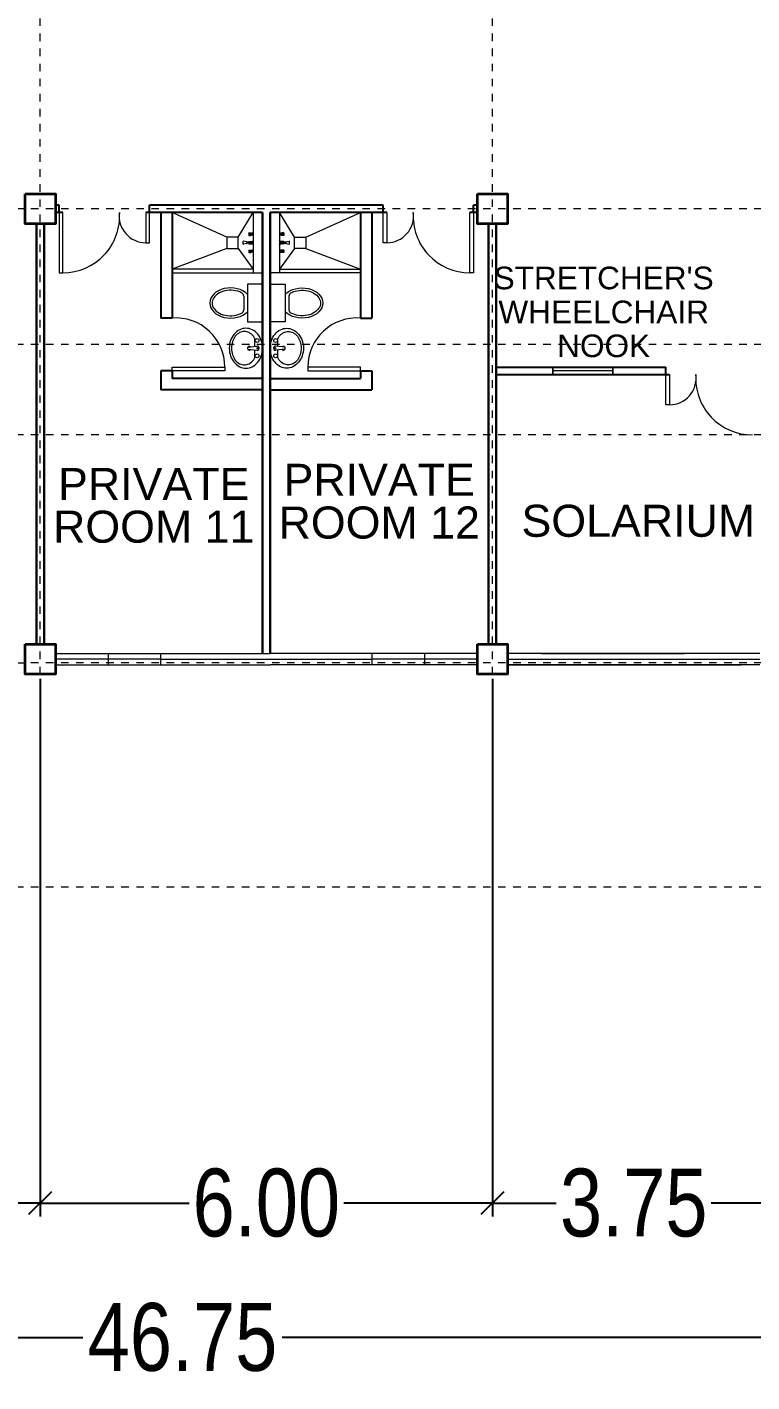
# Model space of a CAD drawing. Header units: millimetres. Extents: x 63005 to 126950, y 36019 to 74749.
# Drawn here: x 63088.5 to 63098.12, y 36118.8 to 36136.77 of the extents above; entities that cross this region are included whole.
import ezdxf

# ---------------------------------------------------------------- set-up
doc = ezdxf.new("R2010")
doc.units = ezdxf.units.MM
doc.header["$LTSCALE"] = 0.04
doc.linetypes.add('PHANTOM', pattern=[2.5, 1.25, -0.25, 0.25, -0.25, 0.25, -0.25])
doc.styles.get("Standard").update_dxf_attribs({"font": 'arial.ttf', "width": 0.8})
doc.styles.add('SWISSLT175', font='swissl.ttf', dxfattribs={"height": 0.175})
doc.dimstyles.new('dimension', dxfattribs={"dimtxt": 0.9, "dimasz": 0.3, "dimexe": 0.18, "dimexo": 0.0625, "dimgap": 0.09, "dimtad": 0, "dimzin": 0, "dimdsep": 46, "dimtxsty": 'Standard', "dimblk": 'OBLIQUE', "dimcen": 0.09, "dimclrd": 256, "dimclre": 256, "dimclrt": 256, "dimadec": 0, "dimazin": 0, "dimtfac": 1, "dimtofl": 0, "dimtmove": 0, "dimatfit": 3, "dimldrblk": 'OBLIQUE', "dimfxl": 1, "dimtolj": 1, "dimtzin": 0, "dimarcsym": 0})

# ---------------------------------------------------------------- blocks, each defined once
blk = doc.blocks.new('_Oblique')
at = {"color": 0, "linetype": 'ByBlock', "lineweight": -2}
blk.add_line((-0.5, -0.5), (0.5, 0.5), dxfattribs=at)
blk = doc.blocks.new('*D378')
at = {"lineweight": -2, "transparency": 16777216}
for p, q in [((63088.677, 36128.127), (63088.677, 36120.994)), ((63082.702, 36125.104), (63082.702, 36120.994)), ((63082.702, 36121.174), (63084.663, 36121.174)), ((63088.677, 36121.174), (63086.715, 36121.174))]:
    blk.add_line(p, q, dxfattribs=at)
at = {"layer": 'Defpoints', "color": 0, "linetype": 'ByBlock', "lineweight": 25, "transparency": 16777216}
for p in [(63088.677, 36128.189), (63082.702, 36125.166), (63088.677, 36121.174)]:
    blk.add_point(p, dxfattribs=at)
at = {"linetype": 'ByBlock', "lineweight": -2, "transparency": 16777216, "xscale": 0.3, "yscale": 0.3, "zscale": 0.3, "rotation": 180}
blk.add_blockref('_Oblique', (63082.702, 36121.174), dxfattribs=at)
at = {"linetype": 'ByBlock', "lineweight": -2, "transparency": 16777216, "xscale": 0.3, "yscale": 0.3, "zscale": 0.3}
blk.add_blockref('_Oblique', (63088.677, 36121.174), dxfattribs=at)
at = {"linetype": 'ByBlock', "lineweight": 5, "transparency": 16777216, "insert": (63085.689, 36121.174), "char_height": 0.9, "attachment_point": 5}
blk.add_mtext('\\A1;6.00', dxfattribs=at)
blk = doc.blocks.new('*D379')
at = {"lineweight": -2, "transparency": 16777216}
for p, q in [((63088.677, 36128.127), (63088.677, 36120.994)), ((63094.677, 36128.127), (63094.677, 36120.994)), ((63088.677, 36121.174), (63090.651, 36121.174)), ((63094.677, 36121.174), (63092.703, 36121.174))]:
    blk.add_line(p, q, dxfattribs=at)
at = {"layer": 'Defpoints', "color": 0, "linetype": 'ByBlock', "lineweight": 25, "transparency": 16777216}
for p in [(63088.677, 36128.189), (63094.677, 36128.189), (63094.677, 36121.174)]:
    blk.add_point(p, dxfattribs=at)
at = {"linetype": 'ByBlock', "lineweight": -2, "transparency": 16777216, "xscale": 0.3, "yscale": 0.3, "zscale": 0.3, "rotation": 180}
blk.add_blockref('_Oblique', (63088.677, 36121.174), dxfattribs=at)
at = {"linetype": 'ByBlock', "lineweight": -2, "transparency": 16777216, "xscale": 0.3, "yscale": 0.3, "zscale": 0.3}
blk.add_blockref('_Oblique', (63094.677, 36121.174), dxfattribs=at)
at = {"linetype": 'ByBlock', "lineweight": 5, "transparency": 16777216, "insert": (63091.677, 36121.174), "char_height": 0.9, "attachment_point": 5}
blk.add_mtext('\\A1;6.00', dxfattribs=at)
blk = doc.blocks.new('*D380')
at = {"lineweight": -2, "transparency": 16777216}
for p, q in [((63094.677, 36128.127), (63094.677, 36120.994)), ((63098.427, 36125.102), (63098.427, 36120.994)), ((63094.677, 36121.174), (63095.524, 36121.174)), ((63098.427, 36121.174), (63097.579, 36121.174))]:
    blk.add_line(p, q, dxfattribs=at)
at = {"layer": 'Defpoints', "color": 0, "linetype": 'ByBlock', "lineweight": 25, "transparency": 16777216}
for p in [(63094.677, 36128.189), (63098.427, 36125.164), (63098.427, 36121.174)]:
    blk.add_point(p, dxfattribs=at)
at = {"linetype": 'ByBlock', "lineweight": -2, "transparency": 16777216, "xscale": 0.3, "yscale": 0.3, "zscale": 0.3, "rotation": 180}
blk.add_blockref('_Oblique', (63094.677, 36121.174), dxfattribs=at)
at = {"linetype": 'ByBlock', "lineweight": -2, "transparency": 16777216, "xscale": 0.3, "yscale": 0.3, "zscale": 0.3}
blk.add_blockref('_Oblique', (63098.427, 36121.174), dxfattribs=at)
at = {"linetype": 'ByBlock', "lineweight": 5, "transparency": 16777216, "insert": (63096.552, 36121.174), "char_height": 0.9, "attachment_point": 5}
blk.add_mtext('\\A1;3.75', dxfattribs=at)
blk = doc.blocks.new('*D385')
at = {"lineweight": -2, "transparency": 16777216}
for p, q in [((63067.077, 36125.102), (63067.077, 36119.211)), ((63114.052, 36125.102), (63114.052, 36119.211)), ((63067.077, 36119.391), (63089.242, 36119.391)), ((63114.052, 36119.391), (63091.886, 36119.391))]:
    blk.add_line(p, q, dxfattribs=at)
at = {"layer": 'Defpoints', "color": 0, "linetype": 'ByBlock', "lineweight": 25, "transparency": 16777216}
for p in [(63067.077, 36125.164), (63114.052, 36125.164), (63114.052, 36119.391)]:
    blk.add_point(p, dxfattribs=at)
at = {"linetype": 'ByBlock', "lineweight": -2, "transparency": 16777216, "xscale": 0.3, "yscale": 0.3, "zscale": 0.3, "rotation": 180}
blk.add_blockref('_Oblique', (63067.077, 36119.391), dxfattribs=at)
at = {"linetype": 'ByBlock', "lineweight": -2, "transparency": 16777216, "xscale": 0.3, "yscale": 0.3, "zscale": 0.3}
blk.add_blockref('_Oblique', (63114.052, 36119.391), dxfattribs=at)
at = {"linetype": 'ByBlock', "lineweight": 5, "transparency": 16777216, "insert": (63090.564, 36119.391), "char_height": 0.9, "attachment_point": 5}
blk.add_mtext('\\A1;46.75', dxfattribs=at)

msp = doc.modelspace()

# ---------------------------------------------------------------- linework, layer by layer
at = {"color": 0, "linetype": 'PHANTOM', "lineweight": 5, "transparency": 33554495}
for p, q in [((63088.677, 36128.189), (63088.677, 36174.364)), ((63094.677, 36128.189), (63094.677, 36174.364)), ((63106.452, 36134.364), (63050.877, 36134.362)), ((63114.252, 36132.566), (63046.878, 36132.564)), ((63114.252, 36131.364), (63050.877, 36131.362)), ((63106.452, 36128.339), (63046.877, 36128.336))]:
    msp.add_line(p, q, dxfattribs=at)
at = {"color": 4, "linetype": 'ByBlock', "lineweight": 25}
for p, q in [((63088.927, 36134.414), (63088.877, 36134.414)), ((63088.927, 36134.314), (63088.927, 36134.414)), ((63091.727, 36134.414), (63090.127, 36134.414)), ((63090.127, 36134.314), (63090.127, 36134.414)), ((63093.227, 36134.414), (63091.627, 36134.414)), ((63093.227, 36134.314), (63093.227, 36134.414)), ((63094.477, 36134.414), (63094.427, 36134.414)), ((63094.427, 36134.314), (63094.427, 36134.414)), ((63088.977, 36134.314), (63088.877, 36134.314)), ((63091.627, 36134.314), (63090.077, 36134.314)), ((63091.627, 36128.464), (63091.627, 36134.314)), ((63091.627, 36134.314), (63091.627, 36128.464)), ((63091.727, 36128.464), (63091.727, 36134.314)), ((63091.727, 36134.314), (63091.727, 36128.464)), ((63093.277, 36134.314), (63091.727, 36134.314)), ((63094.477, 36134.314), (63094.377, 36134.314)), ((63088.627, 36128.589), (63088.627, 36134.164)), ((63088.627, 36134.164), (63088.627, 36128.589)), ((63088.727, 36128.589), (63088.727, 36134.164)), ((63088.727, 36134.164), (63088.727, 36128.589)), ((63094.627, 36128.589), (63094.627, 36134.164)), ((63094.627, 36134.164), (63094.627, 36128.589)), ((63094.727, 36128.589), (63094.727, 36134.164)), ((63094.727, 36134.164), (63094.727, 36128.589)), ((63094.727, 36132.264), (63096.977, 36132.264)), ((63096.977, 36132.164), (63096.977, 36132.264)), ((63094.727, 36132.164), (63097.027, 36132.164)), ((63094.727, 36129.814), (63094.727, 36128.589))]:
    msp.add_line(p, q, dxfattribs=at)
at = {"color": 4, "linetype": 'ByBlock', "lineweight": 25, "ltscale": 0.3}
for p, q in [((63090.277, 36134.314), (63090.277, 36132.914)), ((63090.427, 36134.314), (63090.427, 36132.914)), ((63092.927, 36134.314), (63092.927, 36132.914)), ((63093.077, 36134.314), (63093.077, 36132.914)), ((63090.427, 36132.914), (63090.277, 36132.914)), ((63092.927, 36132.914), (63093.077, 36132.914)), ((63090.277, 36132.214), (63090.277, 36131.964)), ((63090.427, 36132.214), (63090.277, 36132.214)), ((63090.427, 36132.214), (63090.427, 36132.114)), ((63092.927, 36132.214), (63092.927, 36132.114)), ((63092.927, 36132.214), (63093.077, 36132.214)), ((63093.077, 36132.214), (63093.077, 36131.964)), ((63091.627, 36132.114), (63090.427, 36132.114)), ((63091.727, 36132.114), (63092.927, 36132.114)), ((63091.627, 36131.964), (63090.277, 36131.964)), ((63091.727, 36131.964), (63093.077, 36131.964))]:
    msp.add_line(p, q, dxfattribs=at)
at = {"color": 0, "linetype": 'ByBlock', "lineweight": 9, "ltscale": 0.3}
for p, q in [((63091.152, 36133.989), (63090.427, 36134.314)), ((63091.302, 36133.989), (63091.502, 36134.314)), ((63092.052, 36133.989), (63091.852, 36134.314)), ((63092.202, 36133.989), (63092.927, 36134.314)), ((63091.152, 36133.839), (63090.427, 36133.564)), ((63091.302, 36133.839), (63091.502, 36133.564)), ((63092.052, 36133.839), (63091.852, 36133.564)), ((63092.202, 36133.839), (63092.927, 36133.564))]:
    msp.add_line(p, q, dxfattribs=at)
at = {"color": 0, "linetype": 'ByBlock', "lineweight": 9}
for p, q in [((63091.502, 36134.314), (63091.502, 36133.514)), ((63091.852, 36134.314), (63091.852, 36133.514)), ((63094.727, 36134.164), (63094.727, 36131.189)), ((63091.727, 36132.564), (63091.727, 36130.464)), ((63094.727, 36132.564), (63094.727, 36130.464)), ((63095.877, 36132.264), (63095.477, 36132.264)), ((63095.477, 36132.264), (63095.477, 36132.164)), ((63096.277, 36132.214), (63095.477, 36132.214)), ((63096.277, 36132.164), (63096.277, 36132.264)), ((63095.477, 36132.164), (63096.277, 36132.164)), ((63094.727, 36130.189), (63094.727, 36129.814)), ((63088.877, 36128.464), (63091.627, 36128.464)), ((63089.577, 36128.464), (63089.577, 36128.314)), ((63090.277, 36128.314), (63090.277, 36128.464)), ((63091.627, 36128.464), (63091.727, 36128.464)), ((63094.477, 36128.464), (63091.727, 36128.464)), ((63093.077, 36128.464), (63093.077, 36128.314)), ((63093.777, 36128.464), (63093.777, 36128.314)), ((63098.227, 36128.464), (63094.877, 36128.464)), ((63095.327, 36128.464), (63094.877, 36128.464)), ((63095.327, 36128.464), (63097.227, 36128.464)), ((63097.827, 36128.464), (63097.227, 36128.464)), ((63090.277, 36128.389), (63088.877, 36128.389)), ((63088.877, 36128.314), (63091.727, 36128.314)), ((63090.277, 36128.389), (63093.077, 36128.389)), ((63094.477, 36128.314), (63091.727, 36128.314)), ((63094.477, 36128.389), (63093.077, 36128.389)), ((63094.877, 36128.389), (63098.227, 36128.389)), ((63098.227, 36128.314), (63094.877, 36128.314)), ((63094.877, 36128.314), (63095.327, 36128.314)), ((63095.327, 36128.314), (63097.227, 36128.314)), ((63097.227, 36128.314), (63097.977, 36128.314))]:
    msp.add_line(p, q, dxfattribs=at)
at = {"lineweight": 9}
for p, q in [((63091.443, 36134.041), (63091.443, 36134.015)), ((63091.443, 36134.041), (63091.445, 36134.041)), ((63091.443, 36134.015), (63091.445, 36134.015)), ((63091.445, 36134.041), (63091.446, 36134.045)), ((63091.445, 36134.041), (63091.445, 36134.015)), ((63091.445, 36134.015), (63091.446, 36134.011)), ((63091.446, 36134.045), (63091.446, 36134.011)), ((63091.446, 36134.045), (63091.468, 36134.045)), ((63091.446, 36134.011), (63091.468, 36134.011)), ((63091.455, 36134.041), (63091.467, 36134.041)), ((63091.455, 36134.034), (63091.467, 36134.034)), ((63091.455, 36134.022), (63091.467, 36134.022)), ((63091.455, 36134.015), (63091.467, 36134.015)), ((63091.468, 36134.045), (63091.473, 36134.042)), ((63091.468, 36134.041), (63091.468, 36134.034)), ((63091.468, 36134.015), (63091.468, 36134.022)), ((63091.468, 36134.011), (63091.473, 36134.014)), ((63091.474, 36134.042), (63091.48, 36134.042)), ((63091.474, 36134.014), (63091.48, 36134.014)), ((63091.48, 36134.042), (63091.482, 36134.041)), ((63091.48, 36134.042), (63091.48, 36134.014)), ((63091.48, 36134.014), (63091.482, 36134.015)), ((63091.482, 36134.041), (63091.482, 36134.015)), ((63091.494, 36134.039), (63091.482, 36134.039)), ((63091.494, 36134.017), (63091.482, 36134.017)), ((63091.501, 36134.045), (63091.494, 36134.042)), ((63091.494, 36134.042), (63091.494, 36134.014)), ((63091.501, 36134.011), (63091.494, 36134.014)), ((63091.501, 36134.045), (63091.501, 36134.011)), ((63091.501, 36134.045), (63091.502, 36134.045)), ((63091.501, 36134.011), (63091.502, 36134.011)), ((63091.502, 36134.045), (63091.502, 36134.011)), ((63091.852, 36134.045), (63091.852, 36134.011)), ((63091.853, 36134.045), (63091.852, 36134.045)), ((63091.853, 36134.011), (63091.852, 36134.011)), ((63091.853, 36134.045), (63091.853, 36134.011)), ((63091.853, 36134.045), (63091.859, 36134.042)), ((63091.853, 36134.011), (63091.859, 36134.014)), ((63091.859, 36134.042), (63091.859, 36134.014)), ((63091.859, 36134.039), (63091.871, 36134.039)), ((63091.859, 36134.017), (63091.871, 36134.017)), ((63091.873, 36134.042), (63091.871, 36134.041)), ((63091.871, 36134.041), (63091.871, 36134.015)), ((63091.873, 36134.014), (63091.871, 36134.015)), ((63091.873, 36134.042), (63091.873, 36134.014)), ((63091.879, 36134.042), (63091.873, 36134.042)), ((63091.879, 36134.014), (63091.873, 36134.014)), ((63091.885, 36134.045), (63091.881, 36134.042)), ((63091.885, 36134.011), (63091.881, 36134.014)), ((63091.907, 36134.045), (63091.885, 36134.045)), ((63091.885, 36134.041), (63091.885, 36134.034)), ((63091.885, 36134.015), (63091.885, 36134.022)), ((63091.907, 36134.011), (63091.885, 36134.011)), ((63091.898, 36134.041), (63091.886, 36134.041)), ((63091.898, 36134.034), (63091.886, 36134.034)), ((63091.898, 36134.022), (63091.886, 36134.022)), ((63091.898, 36134.015), (63091.886, 36134.015)), ((63091.907, 36134.045), (63091.907, 36134.011)), ((63091.909, 36134.041), (63091.907, 36134.045)), ((63091.909, 36134.015), (63091.907, 36134.011)), ((63091.909, 36134.041), (63091.909, 36134.015)), ((63091.91, 36134.041), (63091.909, 36134.041)), ((63091.91, 36134.015), (63091.909, 36134.015)), ((63091.91, 36134.041), (63091.91, 36134.015)), ((63091.37, 36133.895), (63091.37, 36133.934)), ((63091.416, 36133.927), (63091.374, 36133.935)), ((63091.416, 36133.902), (63091.374, 36133.894)), ((63091.424, 36133.927), (63091.416, 36133.927)), ((63091.416, 36133.927), (63091.416, 36133.902)), ((63091.416, 36133.927), (63091.416, 36133.902)), ((63091.416, 36133.902), (63091.424, 36133.902)), ((63091.424, 36133.902), (63091.424, 36133.927)), ((63091.424, 36133.922), (63091.486, 36133.922)), ((63091.486, 36133.907), (63091.424, 36133.907)), ((63091.443, 36133.927), (63091.443, 36133.922)), ((63091.443, 36133.927), (63091.445, 36133.927)), ((63091.443, 36133.907), (63091.443, 36133.901)), ((63091.443, 36133.901), (63091.445, 36133.901)), ((63091.445, 36133.927), (63091.446, 36133.931)), ((63091.445, 36133.927), (63091.445, 36133.922)), ((63091.445, 36133.907), (63091.445, 36133.901)), ((63091.445, 36133.901), (63091.446, 36133.898)), ((63091.445, 36133.814), (63091.446, 36133.817)), ((63091.446, 36133.931), (63091.446, 36133.922)), ((63091.446, 36133.931), (63091.468, 36133.931)), ((63091.446, 36133.907), (63091.446, 36133.898)), ((63091.446, 36133.898), (63091.468, 36133.898)), ((63091.446, 36133.817), (63091.468, 36133.817)), ((63091.446, 36133.817), (63091.446, 36133.784)), ((63091.455, 36133.927), (63091.467, 36133.927)), ((63091.455, 36133.901), (63091.467, 36133.901)), ((63091.468, 36133.931), (63091.473, 36133.929)), ((63091.468, 36133.928), (63091.468, 36133.922)), ((63091.468, 36133.901), (63091.468, 36133.907)), ((63091.468, 36133.898), (63091.473, 36133.9)), ((63091.468, 36133.817), (63091.473, 36133.815)), ((63091.474, 36133.928), (63091.48, 36133.928)), ((63091.474, 36133.9), (63091.48, 36133.9)), ((63091.48, 36133.928), (63091.48, 36133.922)), ((63091.48, 36133.928), (63091.482, 36133.928)), ((63091.48, 36133.907), (63091.48, 36133.9)), ((63091.48, 36133.9), (63091.482, 36133.901)), ((63091.482, 36133.928), (63091.482, 36133.922)), ((63091.486, 36133.926), (63091.482, 36133.926)), ((63091.482, 36133.907), (63091.482, 36133.901)), ((63091.486, 36133.903), (63091.482, 36133.903)), ((63091.486, 36133.897), (63091.486, 36133.932)), ((63091.486, 36133.932), (63091.496, 36133.932)), ((63091.486, 36133.922), (63091.486, 36133.907)), ((63091.496, 36133.897), (63091.486, 36133.897)), ((63091.501, 36133.818), (63091.494, 36133.814)), ((63091.496, 36133.932), (63091.502, 36133.943)), ((63091.496, 36133.897), (63091.496, 36133.932)), ((63091.496, 36133.932), (63091.496, 36133.897)), ((63091.502, 36133.885), (63091.496, 36133.897)), ((63091.501, 36133.818), (63091.502, 36133.818)), ((63091.501, 36133.818), (63091.501, 36133.784)), ((63091.502, 36133.943), (63091.502, 36133.885)), ((63091.502, 36133.818), (63091.502, 36133.784)), ((63091.858, 36133.932), (63091.852, 36133.943)), ((63091.852, 36133.943), (63091.852, 36133.885)), ((63091.852, 36133.885), (63091.858, 36133.897)), ((63091.853, 36133.818), (63091.852, 36133.818)), ((63091.852, 36133.818), (63091.852, 36133.784)), ((63091.853, 36133.818), (63091.859, 36133.814)), ((63091.853, 36133.818), (63091.853, 36133.784)), ((63091.858, 36133.897), (63091.858, 36133.932)), ((63091.867, 36133.932), (63091.858, 36133.932)), ((63091.858, 36133.932), (63091.858, 36133.897)), ((63091.858, 36133.897), (63091.867, 36133.897)), ((63091.867, 36133.897), (63091.867, 36133.932)), ((63091.867, 36133.926), (63091.871, 36133.926)), ((63091.93, 36133.922), (63091.867, 36133.922)), ((63091.867, 36133.922), (63091.867, 36133.907)), ((63091.867, 36133.907), (63091.93, 36133.907)), ((63091.867, 36133.903), (63091.871, 36133.903)), ((63091.871, 36133.928), (63091.871, 36133.922)), ((63091.873, 36133.928), (63091.871, 36133.928)), ((63091.871, 36133.907), (63091.871, 36133.901)), ((63091.873, 36133.9), (63091.871, 36133.901)), ((63091.873, 36133.928), (63091.873, 36133.922)), ((63091.879, 36133.928), (63091.873, 36133.928)), ((63091.873, 36133.907), (63091.873, 36133.9)), ((63091.879, 36133.9), (63091.873, 36133.9)), ((63091.885, 36133.931), (63091.881, 36133.929)), ((63091.885, 36133.898), (63091.881, 36133.9)), ((63091.885, 36133.817), (63091.881, 36133.815)), ((63091.907, 36133.931), (63091.885, 36133.931)), ((63091.885, 36133.928), (63091.885, 36133.922)), ((63091.885, 36133.901), (63091.885, 36133.907)), ((63091.907, 36133.898), (63091.885, 36133.898)), ((63091.907, 36133.817), (63091.885, 36133.817)), ((63091.898, 36133.927), (63091.886, 36133.927)), ((63091.898, 36133.901), (63091.886, 36133.901)), ((63091.907, 36133.931), (63091.907, 36133.922)), ((63091.909, 36133.927), (63091.907, 36133.931)), ((63091.907, 36133.907), (63091.907, 36133.898)), ((63091.909, 36133.901), (63091.907, 36133.898)), ((63091.909, 36133.814), (63091.907, 36133.817)), ((63091.907, 36133.817), (63091.907, 36133.784)), ((63091.909, 36133.927), (63091.909, 36133.922)), ((63091.91, 36133.927), (63091.909, 36133.927)), ((63091.909, 36133.907), (63091.909, 36133.901)), ((63091.91, 36133.901), (63091.909, 36133.901)), ((63091.91, 36133.927), (63091.91, 36133.922)), ((63091.91, 36133.907), (63091.91, 36133.901)), ((63091.93, 36133.927), (63091.937, 36133.927)), ((63091.93, 36133.902), (63091.93, 36133.927)), ((63091.937, 36133.902), (63091.93, 36133.902)), ((63091.937, 36133.927), (63091.979, 36133.935)), ((63091.937, 36133.927), (63091.937, 36133.902)), ((63091.937, 36133.927), (63091.937, 36133.902)), ((63091.937, 36133.902), (63091.979, 36133.894)), ((63091.984, 36133.895), (63091.984, 36133.934)), ((63091.443, 36133.814), (63091.445, 36133.814)), ((63091.443, 36133.814), (63091.443, 36133.788)), ((63091.443, 36133.788), (63091.445, 36133.788)), ((63091.445, 36133.814), (63091.445, 36133.788)), ((63091.445, 36133.788), (63091.446, 36133.784)), ((63091.446, 36133.784), (63091.468, 36133.784)), ((63091.455, 36133.814), (63091.467, 36133.814)), ((63091.455, 36133.807), (63091.467, 36133.807)), ((63091.455, 36133.795), (63091.467, 36133.795)), ((63091.455, 36133.788), (63091.467, 36133.788)), ((63091.468, 36133.814), (63091.468, 36133.807)), ((63091.468, 36133.787), (63091.468, 36133.795)), ((63091.468, 36133.784), (63091.473, 36133.786)), ((63091.474, 36133.815), (63091.48, 36133.815)), ((63091.474, 36133.787), (63091.48, 36133.787)), ((63091.48, 36133.815), (63091.48, 36133.787)), ((63091.48, 36133.815), (63091.482, 36133.814)), ((63091.48, 36133.787), (63091.482, 36133.787)), ((63091.482, 36133.814), (63091.482, 36133.787)), ((63091.494, 36133.812), (63091.482, 36133.812)), ((63091.494, 36133.789), (63091.482, 36133.789)), ((63091.494, 36133.814), (63091.494, 36133.787)), ((63091.501, 36133.784), (63091.494, 36133.787)), ((63091.501, 36133.784), (63091.502, 36133.784)), ((63091.853, 36133.784), (63091.852, 36133.784)), ((63091.853, 36133.784), (63091.859, 36133.787)), ((63091.859, 36133.814), (63091.859, 36133.787)), ((63091.859, 36133.812), (63091.871, 36133.812)), ((63091.859, 36133.789), (63091.871, 36133.789)), ((63091.873, 36133.815), (63091.871, 36133.814)), ((63091.871, 36133.814), (63091.871, 36133.787)), ((63091.873, 36133.787), (63091.871, 36133.787)), ((63091.879, 36133.815), (63091.873, 36133.815)), ((63091.873, 36133.815), (63091.873, 36133.787)), ((63091.879, 36133.787), (63091.873, 36133.787)), ((63091.885, 36133.784), (63091.881, 36133.786)), ((63091.885, 36133.814), (63091.885, 36133.807)), ((63091.885, 36133.787), (63091.885, 36133.795)), ((63091.907, 36133.784), (63091.885, 36133.784)), ((63091.898, 36133.814), (63091.886, 36133.814)), ((63091.898, 36133.807), (63091.886, 36133.807)), ((63091.898, 36133.795), (63091.886, 36133.795)), ((63091.898, 36133.788), (63091.886, 36133.788)), ((63091.909, 36133.788), (63091.907, 36133.784)), ((63091.91, 36133.814), (63091.909, 36133.814)), ((63091.909, 36133.814), (63091.909, 36133.788)), ((63091.91, 36133.788), (63091.909, 36133.788)), ((63091.91, 36133.814), (63091.91, 36133.788)), ((63091.627, 36133.364), (63091.427, 36133.364)), ((63091.427, 36133.364), (63091.427, 36132.864)), ((63091.627, 36132.864), (63091.627, 36133.364)), ((63091.727, 36133.364), (63091.927, 36133.364)), ((63091.727, 36132.864), (63091.727, 36133.364)), ((63091.927, 36133.364), (63091.927, 36132.864)), ((63091.377, 36133.205), (63091.377, 36133.024)), ((63091.977, 36133.205), (63091.977, 36133.024)), ((63091.427, 36132.864), (63091.627, 36132.864)), ((63091.927, 36132.864), (63091.727, 36132.864)), ((63091.429, 36132.529), (63091.551, 36132.542)), ((63091.429, 36132.5), (63091.551, 36132.487)), ((63091.925, 36132.529), (63091.803, 36132.542)), ((63091.925, 36132.5), (63091.803, 36132.487))]:
    msp.add_line(p, q, dxfattribs=at)
at = {"color": 0, "linetype": 'PHANTOM', "lineweight": 9, "transparency": 33554495}
msp.add_line((63114.252, 36125.364), (63046.877, 36125.361), dxfattribs=at)
at = {"color": 4, "linetype": 'ByBlock', "lineweight": 35}
for points in [[(63088.477, 36134.564), (63088.877, 36134.564), (63088.877, 36134.164), (63088.477, 36134.164)], [(63094.477, 36134.564), (63094.877, 36134.564), (63094.877, 36134.164), (63094.477, 36134.164)], [(63088.477, 36128.589), (63088.877, 36128.589), (63088.877, 36128.189), (63088.477, 36128.189)], [(63094.477, 36128.589), (63094.877, 36128.589), (63094.877, 36128.189), (63094.477, 36128.189)]]:
    msp.add_lwpolyline(points, close=True, dxfattribs=at)
at = {"color": 1, "lineweight": 13, "ltscale": 0.03}
for points in [[(63088.977, 36134.314), (63088.927, 36134.314), (63088.927, 36133.514), (63088.977, 36133.514)], [(63090.127, 36134.314), (63090.077, 36134.314), (63090.077, 36133.914), (63090.127, 36133.914)], [(63093.227, 36134.314), (63093.277, 36134.314), (63093.277, 36133.914), (63093.227, 36133.914)], [(63094.377, 36134.314), (63094.427, 36134.314), (63094.427, 36133.514), (63094.377, 36133.514)], [(63090.427, 36132.214), (63090.427, 36132.264), (63091.127, 36132.264), (63091.127, 36132.214)], [(63092.927, 36132.214), (63092.927, 36132.264), (63092.227, 36132.264), (63092.227, 36132.214)], [(63096.977, 36132.164), (63097.027, 36132.164), (63097.027, 36131.764), (63096.977, 36131.764)]]:
    msp.add_lwpolyline(points, close=True, dxfattribs=at)
at = {"color": 0, "linetype": 'ByBlock', "lineweight": 9, "ltscale": 0.03}
for points in [[(63091.302, 36133.839), (63091.302, 36133.989), (63091.152, 36133.989), (63091.152, 36133.839)], [(63092.052, 36133.839), (63092.052, 36133.989), (63092.202, 36133.989), (63092.202, 36133.839)]]:
    msp.add_lwpolyline(points, close=True, dxfattribs=at)
at = {"color": 0, "linetype": 'ByBlock', "lineweight": 9, "ltscale": 0.3}
for points in [[(63091.502, 36133.564), (63090.427, 36133.564), (63090.427, 36133.514), (63091.627, 36133.514), (63091.627, 36133.514)], [(63091.852, 36133.564), (63092.927, 36133.564), (63092.927, 36133.514), (63091.727, 36133.514), (63091.727, 36133.514)]]:
    msp.add_lwpolyline(points, dxfattribs=at)
at = {"lineweight": 9}
for points in [[(63091.406, 36132.779, 0.11576), (63091.323, 36132.76, 0.104047), (63091.25, 36132.702, 0.090875), (63091.202, 36132.618, 0.083344), (63091.185, 36132.514, 0.083344), (63091.202, 36132.411, 0.090875), (63091.25, 36132.327, 0.104047), (63091.323, 36132.269, 0.11576), (63091.406, 36132.249, 0.11576), (63091.488, 36132.269, 0.104047), (63091.562, 36132.327, 0.090875), (63091.609, 36132.411, 0.083344), (63091.627, 36132.514, 0.083344), (63091.609, 36132.618, 0.090875), (63091.562, 36132.702, 0.104047), (63091.488, 36132.76, 0.11576)], [(63091.948, 36132.779, -0.11576), (63092.03, 36132.76, -0.104047), (63092.104, 36132.702, -0.090875), (63092.151, 36132.618, -0.083344), (63092.169, 36132.514, -0.083344), (63092.151, 36132.411, -0.090875), (63092.104, 36132.327, -0.104047), (63092.03, 36132.269, -0.11576), (63091.948, 36132.249, -0.11576), (63091.865, 36132.269, -0.104047), (63091.792, 36132.327, -0.090875), (63091.744, 36132.411, -0.083344), (63091.727, 36132.514, -0.083344), (63091.744, 36132.618, -0.090875), (63091.792, 36132.702, -0.104047), (63091.865, 36132.76, -0.11576)]]:
    msp.add_lwpolyline(points, format="xyb", close=True, dxfattribs=at)
for points in [[(63091.385, 36132.737, 0.124838), (63091.322, 36132.721, 0.105788), (63091.265, 36132.672, 0.086697), (63091.228, 36132.602, 0.076776), (63091.215, 36132.514, 0.076776), (63091.228, 36132.427, 0.086697), (63091.265, 36132.357, 0.105788), (63091.322, 36132.308, 0.124838), (63091.385, 36132.292, 0.124838), (63091.447, 36132.308, 0.105788), (63091.505, 36132.357, 0.040067), (63091.525, 36132.388), (63091.525, 36132.49, 0.040067)], [(63091.525, 36132.539), (63091.525, 36132.641, 0.040067), (63091.505, 36132.672, 0.105788), (63091.447, 36132.721, 0.124838), (63091.385, 36132.737, 0.124838)], [(63091.969, 36132.737, -0.124838), (63092.031, 36132.721, -0.105788), (63092.089, 36132.672, -0.086697), (63092.125, 36132.602, -0.076776), (63092.139, 36132.514, -0.076776), (63092.125, 36132.427, -0.086697), (63092.089, 36132.357, -0.105788), (63092.031, 36132.308, -0.124838), (63091.969, 36132.292, -0.124838), (63091.906, 36132.308, -0.105788), (63091.849, 36132.357, -0.040067), (63091.829, 36132.388), (63091.829, 36132.49, -0.040067)], [(63091.829, 36132.539), (63091.829, 36132.641, -0.040067), (63091.849, 36132.672, -0.105788), (63091.906, 36132.721, -0.124838), (63091.969, 36132.737, -0.124838)]]:
    msp.add_lwpolyline(points, format="xyb", dxfattribs=at)
msp.add_lwpolyline([(63095.477, 36132.264), (63096.277, 36132.264), (63096.277, 36132.164), (63095.477, 36132.164)], close=True, dxfattribs=at)
for centre, radius in [((63091.554, 36132.616), 0.0255), ((63091.8, 36132.616), 0.0255), ((63091.554, 36132.413), 0.0255), ((63091.56, 36132.514), 0.0095), ((63091.8, 36132.413), 0.0255), ((63091.793, 36132.514), 0.0095)]:
    msp.add_circle(centre, radius, dxfattribs=at)
at = {"color": 1, "lineweight": 13, "ltscale": 0.03}
for centre, radius, start, end in [((63088.977, 36134.266), 0.752, 270, 3.6952), ((63090.077, 36134.267), 0.353, 172.3719, 270), ((63093.277, 36134.267), 0.353, 270, 7.6281), ((63094.377, 36134.266), 0.752, 176.3048, 270), ((63090.475, 36132.264), 0.652, 0, 94.2422), ((63092.879, 36132.264), 0.652, 85.7578, 180), ((63097.027, 36132.117), 0.353, 270, 7.6281), ((63098.127, 36132.116), 0.752, 176.3048, 270)]:
    msp.add_arc(centre, radius, start, end, dxfattribs=at)
at = {"lineweight": 9}
for centre, radius, start, end in [((63091.327, 36133.205), 0.05, 0, 61.8499), ((63092.027, 36133.205), 0.05, 118.1501, 180), ((63091.327, 36133.024), 0.05, 298.0084, 360), ((63092.027, 36133.024), 0.05, 180, 241.9916), ((63091.452, 36132.514), 0.025, 161.3793, 198.6207), ((63091.523, 36132.514), 0.0948, 171.2026, 188.7974), ((63091.452, 36132.514), 0.025, 48.7978, 143.6932), ((63091.452, 36132.514), 0.025, 216.3068, 311.2022), ((63091.554, 36132.514), 0.028, 263.7545, 96.2455), ((63091.8, 36132.514), 0.028, 83.7545, 276.2455), ((63091.902, 36132.514), 0.025, 36.3068, 131.2022), ((63091.902, 36132.514), 0.025, 228.7978, 323.6932), ((63091.831, 36132.514), 0.0948, 351.2026, 8.7974), ((63091.902, 36132.514), 0.025, 341.3793, 18.6207)]:
    msp.add_arc(centre, radius, start, end, dxfattribs=at)
for centre, major_axis, ratio, start_param, end_param in [((63091.456, 36134.054), (0.00896, 0.00896), 1, 3.15309, 3.864175), ((63091.451, 36134.028), (0.00268, 0.00268), 1, 1.643677, 3.068487), ((63091.456, 36134.002), (-0.00896, 0.00896), 1, -0.722807, -0.011722), ((63091.456, 36134.024), (0.00738, 0.00738), 1, 0.858879, 1.643677), ((63091.456, 36134.032), (-0.00738, 0.00738), 1, 1.497691, 2.282489), ((63091.467, 36134.045), (-0.00268, 0.00268), 1, 2.356082, 2.983721), ((63091.467, 36134.03), (0.00268, 0.00268), 1, 0.157647, 0.785286), ((63091.467, 36134.026), (0.00268, 0.00268), 1, 3.926878, 4.554518), ((63091.467, 36134.011), (-0.00268, 0.00268), 1, -1.41315, -0.785511), ((63091.461, 36134.056), (-0.0118, 0.0118), 1, 2.876824, 3.009049), ((63091.462, 36134.023), (-0.00887, 0.00887), 1, 4.509022, 4.870036), ((63091.462, 36134.033), (-0.00887, 0.00887), 1, 2.983721, 3.344735), ((63091.461, 36134), (0.0118, 0.0118), 1, 0.132318, 0.264544), ((63091.474, 36134.046), (-0.00268, 0.00268), 1, 1.862141, 2.356082), ((63091.47, 36134.028), (0.00268, 0.00268), 1, 4.915531, 6.079819), ((63091.474, 36134.01), (-0.00268, 0.00268), 1, -0.785511, -0.291569), ((63091.373, 36133.897), (-0.00268, 0.00268), 1, 1.354119, 2.724181), ((63091.456, 36133.94), (0.00896, 0.00896), 1, 3.15309, 3.864175), ((63091.456, 36133.889), (0.00896, 0.00896), 1, 0.847989, 1.559075), ((63091.456, 36133.826), (0.00896, 0.00896), 1, 3.15309, 3.864175), ((63091.467, 36133.931), (0.00268, 0.00268), 1, 3.926878, 4.554518), ((63091.467, 36133.897), (0.00268, 0.00268), 1, 0.157647, 0.785286), ((63091.461, 36133.943), (-0.0118, 0.0118), 1, 2.876824, 3.009049), ((63091.461, 36133.886), (-0.0118, 0.0118), 1, -1.438478, -1.306252), ((63091.461, 36133.829), (0.0118, 0.0118), 1, 4.44762, 4.579846), ((63091.474, 36133.932), (0.00268, 0.00268), 1, 3.432937, 3.926878), ((63091.474, 36133.897), (0.00268, 0.00268), 1, 0.785286, 1.279227), ((63091.98, 36133.932), (-0.00268, -0.00268), 1, 2.92514, 4.295202), ((63091.451, 36133.801), (0.00268, 0.00268), 1, 1.643677, 3.068487), ((63091.456, 36133.775), (-0.00896, 0.00896), 1, -0.722807, -0.011722), ((63091.456, 36133.796), (0.00738, 0.00738), 1, 0.858879, 1.643677), ((63091.456, 36133.805), (-0.00738, 0.00738), 1, 1.497691, 2.282489), ((63091.467, 36133.818), (-0.00268, 0.00268), 1, 2.356082, 2.983721), ((63091.467, 36133.803), (0.00268, 0.00268), 1, 0.157647, 0.785286), ((63091.467, 36133.798), (0.00268, 0.00268), 1, 3.926878, 4.554518), ((63091.467, 36133.784), (-0.00268, 0.00268), 1, -1.41315, -0.785511), ((63091.462, 36133.796), (-0.00887, 0.00887), 1, 4.509022, 4.870036), ((63091.462, 36133.806), (-0.00887, 0.00887), 1, 2.983721, 3.344735), ((63091.461, 36133.772), (0.0118, 0.0118), 1, 0.132318, 0.264544), ((63091.474, 36133.819), (-0.00268, 0.00268), 1, 1.862141, 2.356082), ((63091.469, 36133.801), (0.00268, 0.00268), 1, 4.915531, 6.079819), ((63091.474, 36133.783), (-0.00268, 0.00268), 1, -0.785511, -0.291569), ((63091.202, 36133.114), (0.275, 0), 0.727273, 0.612555, 5.670631)]:
    msp.add_ellipse(centre, major_axis=major_axis, ratio=ratio, start_param=start_param, end_param=end_param, dxfattribs=at)
at = {"lineweight": 9, "extrusion": (2.88216e-41, -4.99074e-41, -1)}
for centre, major_axis, start_param, end_param in [((63091.879, 36134.046), (0.00268, -0.00268), 0.291344, 0.785286), ((63091.879, 36134.01), (0.00268, -0.00268), 3.926878, 4.42082), ((63091.884, 36134.028), (-0.00268, -0.00268), 0.203142, 1.36743), ((63091.891, 36134.023), (-0.00887, -0.00887), 1.36743, 1.728443), ((63091.891, 36134.033), (0.00887, -0.00887), 1.412925, 1.773938), ((63091.892, 36134.056), (-0.0118, -0.0118), -0.264769, -0.132543), ((63091.892, 36134), (-0.0118, -0.0118), 1.703115, 1.83534), ((63091.886, 36134.045), (-0.00268, -0.00268), -0.785511, -0.157871), ((63091.886, 36134.03), (0.00268, -0.00268), 3.299239, 3.926878), ((63091.886, 36134.026), (0.00268, -0.00268), 0.785286, 1.412925), ((63091.886, 36134.011), (0.00268, -0.00268), 3.299239, 3.926878), ((63091.897, 36134.054), (-0.00896, -0.00896), -1.559299, -0.848214), ((63091.898, 36134.024), (0.00738, -0.00738), 4.000472, 4.78527), ((63091.898, 36134.032), (-0.00738, -0.00738), 4.639283, 5.424081), ((63091.897, 36134.002), (0.00896, -0.00896), 3.989582, 4.700667), ((63091.903, 36134.028), (0.00268, -0.00268), 4.78527, 6.21008), ((63091.879, 36133.932), (-0.00268, -0.00268), -1.279452, -0.785511), ((63091.879, 36133.897), (0.00268, -0.00268), 3.926878, 4.42082), ((63091.892, 36133.943), (0.0118, -0.0118), 1.306028, 1.438253), ((63091.892, 36133.886), (0.0118, -0.0118), 3.273911, 3.406137), ((63091.892, 36133.829), (-0.0118, -0.0118), -0.264769, -0.132543), ((63091.886, 36133.931), (-0.00268, -0.00268), -0.785511, -0.157871), ((63091.886, 36133.897), (0.00268, -0.00268), 3.299239, 3.926878), ((63091.897, 36133.94), (0.00896, -0.00896), 0.011497, 0.722582), ((63091.897, 36133.889), (-0.00896, -0.00896), 2.418785, 3.129871), ((63091.897, 36133.826), (-0.00896, -0.00896), -1.559299, -0.848214), ((63091.98, 36133.897), (0.00268, -0.00268), 6.066508, 7.43657), ((63091.879, 36133.819), (-0.00268, -0.00268), -1.279452, -0.785511), ((63091.879, 36133.783), (-0.00268, -0.00268), 2.356082, 2.850023), ((63091.884, 36133.801), (-0.00268, -0.00268), 0.203142, 1.36743), ((63091.891, 36133.796), (0.00887, -0.00887), 2.938226, 3.299239), ((63091.891, 36133.806), (-0.00887, -0.00887), -0.157871, 0.203142), ((63091.892, 36133.772), (-0.0118, -0.0118), 1.703115, 1.83534), ((63091.886, 36133.818), (0.00268, -0.00268), 0.785286, 1.412925), ((63091.886, 36133.803), (0.00268, -0.00268), 3.299239, 3.926878), ((63091.886, 36133.798), (0.00268, -0.00268), 0.785286, 1.412925), ((63091.886, 36133.784), (-0.00268, -0.00268), 1.728443, 2.356082), ((63091.898, 36133.796), (0.00738, -0.00738), 4.000472, 4.78527), ((63091.898, 36133.805), (0.00738, -0.00738), 6.21008, 6.994878), ((63091.897, 36133.775), (-0.00896, -0.00896), 2.418785, 3.129871), ((63091.903, 36133.801), (-0.00268, -0.00268), 3.214474, 4.639283)]:
    msp.add_ellipse(centre, major_axis=major_axis, ratio=1, start_param=start_param, end_param=end_param, dxfattribs=at)
at = {"lineweight": 9, "extrusion": (-2.88216e-41, -4.99074e-41, -1)}
msp.add_ellipse((63091.373, 36133.932), major_axis=(-0.00268, 0.00268), ratio=1, start_param=6.066732, end_param=7.436794, dxfattribs=at)
at = {"lineweight": 9, "extrusion": (0, 0, -1)}
msp.add_ellipse((63092.152, 36133.114), major_axis=(-0.275, 0), ratio=0.727273, start_param=0.612555, end_param=5.670631, dxfattribs=at)
at = {"lineweight": 9}
for points in [[(63091.35, 36133.249), (63091.334, 36133.258), (63091.316, 36133.265), (63091.225, 36133.292), (63091.138, 36133.287), (63091.006, 36133.229), (63090.965, 36133.179), (63090.951, 36133.081), (63090.977, 36133.029), (63091.088, 36132.955), (63091.172, 36132.937), (63091.286, 36132.953), (63091.321, 36132.964), (63091.35, 36132.98)], [(63092.003, 36133.249), (63092.02, 36133.258), (63092.038, 36133.265), (63092.129, 36133.292), (63092.216, 36133.287), (63092.348, 36133.229), (63092.389, 36133.179), (63092.402, 36133.081), (63092.376, 36133.029), (63092.265, 36132.955), (63092.182, 36132.937), (63092.068, 36132.953), (63092.033, 36132.964), (63092.003, 36132.98)]]:
    msp.add_open_spline(points, degree=3, knots=[0.937253, 0.937253, 0.937253, 0.937253, 1.185372, 1.185372, 2.113864, 2.113864, 3.042356, 3.042356, 3.970847, 3.970847, 4.899339, 4.899339, 5.346062, 5.346062, 5.346062, 5.346062], dxfattribs=at)

# ---------------------------------------------------------------- texts
at = {"color": 0, "linetype": 'ByBlock', "lineweight": 9, "ltscale": 0.4, "attachment_point": 5, "style": 'SWISSLT175'}
for s, insert, char_height, line_spacing_factor in [("STRETCHER'S\\PWHEELCHAIR\\PNOOK", (63096.153, 36132.994), 0.3, 0.9), ('PRIVATE ^JROOM 12', (63093.175, 36130.482), 0.425, 0.8), ('PRIVATE ^JROOM 11', (63090.182, 36130.427), 0.425, 0.8), ('SOLARIUM', (63096.613, 36130.222), 0.425, 0.8)]:
    msp.add_mtext(s, dxfattribs=dict(at, insert=insert, char_height=char_height, line_spacing_factor=line_spacing_factor))

# ---------------------------------------------------------------- dimensions: what is measured, and where the dimension line sits
at = {"color": 0, "linetype": 'ByBlock', "lineweight": 5, "transparency": 33554559}
dim = msp.add_linear_dim(base=(63088.677, 36121.174), p1=(63082.702, 36125.166), p2=(63088.677, 36128.189), text='6.00', dimstyle='dimension', override={"dimtmove": 1}, dxfattribs=at)
dim.commit()
dim.dimension.update_dxf_attribs({"geometry": '*D378', "text_midpoint": (63085.689, 36121.174)})
for base, p1, p2, picture, middle in [((63094.677, 36121.174), (63088.677, 36128.189), (63094.677, 36128.189), '*D379', (63091.677, 36121.174)), ((63098.427, 36121.174), (63094.677, 36128.189), (63098.427, 36125.164), '*D380', (63096.552, 36121.174))]:
    dim = msp.add_linear_dim(base=base, p1=p1, p2=p2, dimstyle='dimension', override={"dimtmove": 1}, dxfattribs=at)
    dim.commit()
    dim.dimension.update_dxf_attribs({"geometry": picture, "text_midpoint": middle})
dim = msp.add_linear_dim(base=(63114.052, 36119.391), p1=(63067.077, 36125.164), p2=(63114.052, 36125.164), text='46.75', dimstyle='dimension', dxfattribs=at)
dim.commit()
dim.dimension.update_dxf_attribs({"geometry": '*D385', "text_midpoint": (63090.564, 36119.391)})

doc.saveas('drawing.dxf')
